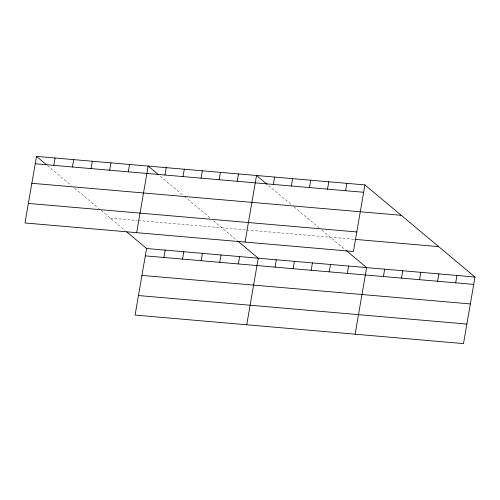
<?xml version="1.0" encoding="UTF-8"?>
<svg xmlns="http://www.w3.org/2000/svg" width="500" height="500" viewBox="0 0 500 500"><rect width="100%" height="100%" fill="white"/><g stroke="black" fill="none" stroke-linecap="round" stroke-linejoin="round"><path stroke-width="0.38" stroke-dasharray="2.5 1.88" d="M110.256 218.106L137.394 220.463M138.169 220.531L246 229.9M246.756 229.963L354.381 239.312M268.65 185.637L291.769 204.981M294 206.85L318.956 227.731M321.788 230.1L345.706 250.119M160.269 176.225L183.388 195.569M184.488 196.488L210.575 218.319M213.412 220.688L237.331 240.7M47.506 165.606L71.175 185.406M74.525 188.212L98.912 208.619M101.181 210.512L125.119 230.544"/><path stroke-width="0.75" d="M36.5 156.394L25 222.969L353.419 251.494L364.919 184.919L36.5 156.394L46.406 164.681M53.837 165.362L55.113 158.006M72.45 166.981L73.719 159.625M91.062 168.594L92.331 161.244M109.669 170.212L110.944 162.856M128.281 171.831L129.55 164.475M136.662 232.669L148.162 166.094L158.619 174.844M126.769 231.925L146.581 248.506L135.081 315.081L463.5 343.606L475 277.031L364.919 184.919M164.956 175.012L166.225 167.662M163.919 257.475L165.194 250.119M183.019 176.581L184.288 169.231M182.531 259.094L183.8 251.737M201.081 178.15L202.35 170.8M201.144 260.712L202.413 253.356M219.144 179.725L220.413 172.369M219.75 262.325L221.025 254.969M237.206 181.294L238.475 173.938M238.363 263.944L239.631 256.588M245.037 242.081L256.537 175.506L267 184.256M246.744 324.781L258.244 258.206L237.881 241.163M273.331 184.431L274.6 177.075M275.038 267.125L276.306 259.775M291.394 186L292.669 178.644M293.1 268.694L294.369 261.344M309.456 187.569L310.731 180.212M311.163 270.269L312.431 262.913M327.519 189.137L328.794 181.781M329.225 271.837L330.494 264.481M345.588 190.706L346.856 183.35M347.287 273.406L348.556 266.05M355.125 334.194L366.625 267.619L346.256 250.575M383.413 276.544L384.688 269.188M401.475 278.113L402.75 270.756M419.538 279.681L420.812 272.325M437.606 281.25L438.875 273.894M455.669 282.819L456.938 275.462M35.231 163.75L363.65 192.275M31.856 183.287L401.244 215.319M28.375 203.425L356.794 231.95M355.131 239.375L438.675 246.631M146.581 248.506L475 277.031M145.312 255.863L473.731 284.387M141.938 275.4L470.356 303.931M138.456 295.538L466.875 324.062"/></g></svg>
